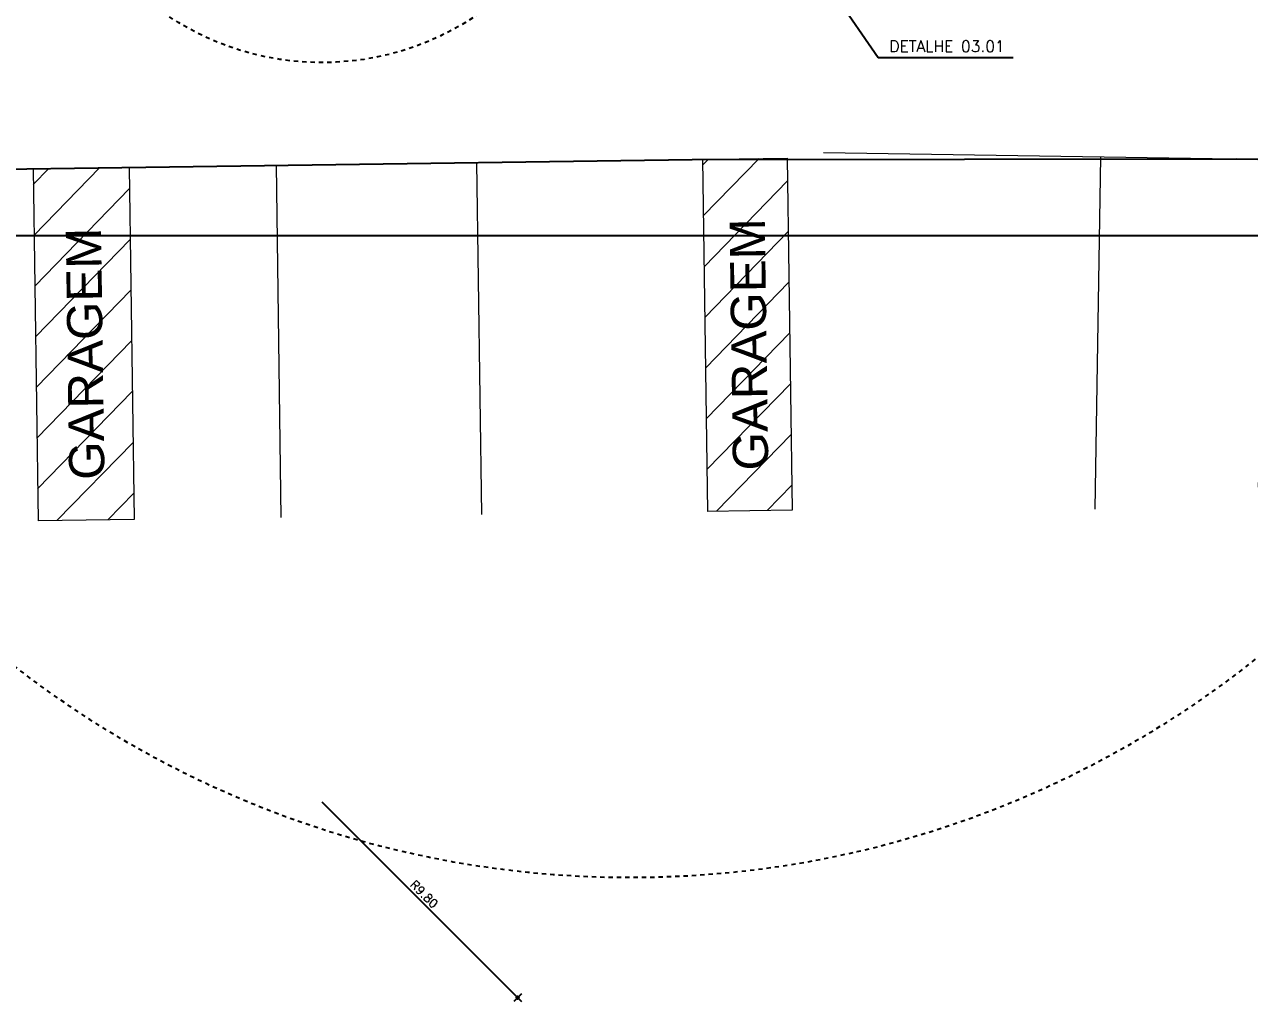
# Model space of a CAD drawing. Extents: x 387222 to 388513, y 9633222 to 9634061.
# Drawn here: x 387963.9 to 388007.27, y 9633286.73 to 9633321.31 of the extents above; entities that cross this region are included whole.
import ezdxf

# ---------------------------------------------------------------- set-up
doc = ezdxf.new("R2010")
doc.units = 0
doc.header["$LTSCALE"] = 0.04921259842519685
doc.header["$PDSIZE"] = -2.5
doc.linetypes.add('ACAD_PROJEÇÃO', pattern=[0.2, 0.1, -0.1])
doc.layers.get('Defpoints').update_dxf_attribs({"color": 8})
for name, color, linetype in [('AI-Cotas', 12, 'Continuous'), ('MEIO-FIO', 3, 'Continuous'), ('PROJEÇÃO', 8, 'ACAD_PROJEÇÃO')]:
    doc.layers.add(name, color=color, linetype=linetype)
doc.layers.add('Layout', color=8, linetype='Continuous', lineweight=13)
doc.styles.add('COTA_150', font='romans.shx', dxfattribs={"height": 0.3})
doc.styles.add('RS200', font='romans.shx', dxfattribs={"height": 0.4})
doc.styles.add('T7', font='arial.ttf')
doc.dimstyles.new('Cota 200', dxfattribs={"dimscale": 0.2, "dimtxt": 0.4, "dimasz": 1, "dimexe": 1.25, "dimexo": 0.625, "dimgap": 1, "dimtad": 1, "dimzin": 4, "dimdsep": 46, "dimtxsty": 'RS200', "dimblk": 'DOT', "dimcen": 0.1, "dimclrt": 2, "dimadec": 0, "dimazin": 0, "dimtfac": 1, "dimtix": 1, "dimtmove": 0, "dimatfit": 3, "dimldrblk": 'DOT', "dimfxl": 1, "dimarcsym": 0})
doc.dimstyles.new('COTAS_150', dxfattribs={"dimtxt": 0.3, "dimasz": 0.06, "dimexe": 0.1, "dimexo": 0, "dimgap": 0.1, "dimtad": 1, "dimzin": 1, "dimdsep": 46, "dimtxsty": 'COTA_150', "dimblk": 'DOT', "dimcen": 1, "dimclrd": 5, "dimclre": 5, "dimclrt": 5, "dimadec": 0, "dimazin": 0, "dimtfac": 1, "dimtmove": 0, "dimatfit": 0, "dimldrblk": 'DOT', "dimfxl": 1, "dimtolj": 1, "dimtzin": 4, "dimarcsym": 0})
pattern_1 = [(45.80543982138884, (50.86428464960773, 57.83007415570319), (-0.9105605299318542, 0.8853132334548156), [])]

# ---------------------------------------------------------------- blocks, each defined once
blk = doc.blocks.new('A$C2188079F')
at = {"layer": 'Layout'}
h = blk.add_hatch(dxfattribs=at)
h.set_pattern_fill('LINE', color=256, scale=0.4, angle=45.80543982138884, style=0)
h.set_pattern_definition([(45.80543982138884, (2.069106477312744, 57.00632724538445), (-0.9105605299318542, 0.8853132334548156), [])])
h.paths.add_polyline_path([(41.19592950423248, 12.90303795412183), (38.19622592255473, 12.86086661182344), (38.37141798762605, 0.3992221169173717), (41.3711215693038, 0.4413934592157602)])
for p, q in [((3.158347681164742e-07, 12.32388486340642), (41.19592950423248, 12.90303795412183)), ((23.39768825296778, 12.65282132849097), (23.57288031798089, 0.1911768335849047)), ((29.69706577446777, 12.74138114415109), (29.87225783948088, 0.2797366511076689)), ((38.19622592255473, 12.86086661182344), (38.37141798762605, 0.3992221169173717)), ((41.19592950423248, 12.90303795412183), (41.3711215693038, 0.4413934592157602)), ((9.799032016017009, 12.46164458058774), (9.974224081030115, 8.568167686462402e-08)), ((41.3711215693038, 0.4413934592157602), (38.37141798762605, 0.3992221169173717))]:
    blk.add_line(p, q, dxfattribs=at)
at = {"layer": 'Layout', "char_height": 1.25, "width": 15.72225240717143, "attachment_point": 1, "rotation": 90.80543982138883, "style": 'T7'}
for s, insert in [('GARAGEM', (39.2760995500721, 1.837821006774902)), ('COMERCIO', (15.73768913687672, 0.3603971693664789))]:
    blk.add_mtext(s, dxfattribs=dict(at, insert=insert))
blk = doc.blocks.new('A$C2FCD177E')
at = {"layer": 'Layout'}
h = blk.add_hatch(dxfattribs=at)
h.set_pattern_fill('LINE', color=256, scale=0.4, angle=45.80543982138884, style=0)
h.set_pattern_definition(pattern_1)
h.paths.add_polyline_path([(48.79517848812975, 13.1476317755878), (45.795474906452, 13.10546043328941), (45.97066697152331, 0.6438159383833408), (48.97037055320106, 0.6859872806817293)])
h = blk.add_hatch(dxfattribs=at)
h.set_pattern_fill('LINE', color=256, scale=0.4, angle=45.80543982138884, style=0)
h.set_pattern_definition(pattern_1)
h.paths.add_polyline_path([(12.49876514973167, 12.63735854282905), (8.69914061296377, 12.58394151019914), (8.87433267798042, 0.1222970169037572), (12.67395721474895, 0.175714049488306)])
h = blk.add_hatch(dxfattribs=at)
h.set_pattern_fill('LINE', color=256, scale=0.4, angle=45.80543982138884, style=0)
h.set_pattern_definition(pattern_1)
h.paths.add_polyline_path([(25.49748067039538, 12.82010102288075), (22.0978166111673, 12.77230683579062), (22.2730086761876, 0.3106623422354469), (25.67267273541074, 0.3584565278142708)])
for p, q in [((2.260785549879074e-07, 12.46164461970329), (48.79517848812975, 13.1476317755878)), ((45.795474906452, 13.10546043328941), (45.97066697152331, 0.6438159383833408)), ((48.79517848812975, 13.1476317755878), (48.97037055320106, 0.6859872806817293)), ((8.699140612967312, 12.58394150994718), (8.87433267798042, 0.122297016903758)), ((12.49876514973585, 12.63735854253173), (12.67395721474895, 0.175714049488306)), ((17.09831064171158, 12.70202126726508), (17.27350270672468, 0.2403767723590136)), ((22.09781661117449, 12.77230683527887), (22.2730086761876, 0.310662342235446)), ((25.49748067039764, 12.82010102272034), (25.67267273541074, 0.3584565278142691)), ((30.69696687860414, 12.89319801516831), (30.87215894367546, 0.4315535202622414)), ((37.79626535531133, 12.99300352297723), (37.97145742032444, 0.5313590280711651)), ((2.260785549879074e-07, 12.46164461970329), (0.1751922910916619, 1.266598701477051e-07)), ((48.97037055320106, 0.6859872806817293), (45.97066697152331, 0.6438159383833408)), ((12.67395721474895, 0.175714049488306), (8.87433267798042, 0.122297016903758)), ((25.67267273541074, 0.3584565278142691), (22.2730086761876, 0.310662342235446))]:
    blk.add_line(p, q, dxfattribs=at)
at = {"layer": 'Layout', "char_height": 1.25, "width": 15.72225240717143, "attachment_point": 1, "rotation": 90.80543982138883, "style": 'T7'}
for s, insert in [('GARAGEM', (46.87534853391116, 2.082414826378226)), ('GARAGEM', (23.37767047743546, 1.752072652801871)), ('GARAGEM', (10.17897471803008, 1.566518750041723)), ('COMERCIO', (4.089294996636454, 0.2272976655513048)), ('COMERCIO', (14.72676041198429, 0.3768445029854774))]:
    blk.add_mtext(s, dxfattribs=dict(at, insert=insert))
blk = doc.blocks.new('_Dot')
at = {"color": 0, "linetype": 'ByBlock', "lineweight": -2}
blk.add_line((-0.5, 0), (-1, 0), dxfattribs=at)
at = {"color": 0, "linetype": 'ByBlock', "const_width": 0.5}
blk.add_lwpolyline([(-0.25, 0, 1), (0.25, 0, 1)], format="xyb", close=True, dxfattribs=at)
blk = doc.blocks.new('DOT')
h = blk.add_hatch(color=5)
h.paths.add_polyline_path([(-0.8000000000000002, 0, 0.4142135623730951), (0, -0.8000000000000002), (0, 0)])
h.paths.add_polyline_path([(0, 0.8000000000000002, 0.4142135623730951), (-0.8000000000000002, 0), (0, 0)])
h.paths.add_polyline_path([(0, 0.8000000000000002), (0, 0), (0.8000000000000002, 0, 0.4142135623730951)])
h.paths.add_polyline_path([(0, -0.8000000000000002, 0.4142135623730951), (0.8000000000000002, 0), (0, 0)])
at = {"color": 5}
for p, q in [((-3.199999999487773, 0), (3.199999999487773, 0)), ((0, 3.200000002980232), (0, -3.200000002980232))]:
    blk.add_line(p, q, dxfattribs=at)
blk.add_circle((0, 0), 0.8000000000000002, dxfattribs=at)
blk = doc.blocks.new('*D681')
at = {"layer": 'AI-Cotas', "color": 5, "lineweight": -2, "transparency": 16777216}
blk.add_line((387974.4342309339, 9633293.799936228), (387981.3214509822, 9633286.912716184), dxfattribs=at)
at = {"layer": 'Defpoints', "color": 0, "transparency": 16777216}
for p in [(387974.4342309339, 9633293.799936228), (387981.3638773886, 9633286.870289776)]:
    blk.add_point(p, dxfattribs=at)
at = {"layer": 'AI-Cotas', "color": 5, "lineweight": -2, "transparency": 16777216, "xscale": 0.06, "yscale": 0.06, "zscale": 0.06, "rotation": 315.0000000154008}
blk.add_blockref('DOT', (387981.3638773886, 9633286.870289776), dxfattribs=at)
at = {"layer": 'AI-Cotas', "color": 5, "transparency": 16777216, "insert": (387978.0546176527, 9633290.5331029), "char_height": 0.3, "attachment_point": 5, "rotation": 315.00000001540076, "style": 'COTA_150'}
blk.add_mtext('\\A1;R9.80', dxfattribs=at)

msp = doc.modelspace()

# ---------------------------------------------------------------- linework, layer by layer
at = {"layer": 'Defpoints'}
msp.add_lwpolyline([(388055.0084279774, 9633313.829406537), (387931.0084279774, 9633313.829406537), (387931.0084279774, 9633377.829406537), (388055.0084279774, 9633377.829406537)], close=True, dxfattribs=at)
at = {"layer": 'MEIO-FIO'}
msp.add_lwpolyline([(387941.8120344582, 9633303.471293485), (387942.1115275472, 9633315.894692754), (387987.5461943981, 9633316.53343618), (388006.8237408688, 9633316.54833793), (388033.3882300577, 9633316.133566754), (388033.3262123151, 9633312.836096391)], dxfattribs=at)
at = {"layer": 'PROJEÇÃO', "ltscale": 30}
for centre, radius in [((387985.3561070664, 9633326.616135495), 35.5), ((387974.4342309353, 9633329.759926377), 9.8)]:
    msp.add_circle(centre, radius, dxfattribs=at)

# ---------------------------------------------------------------- block references
at = {"rotation": 358.3000311367287}
msp.add_blockref('A$C2188079F', (387991.8276541963, 9633304.458313856), dxfattribs=at)
msp.add_blockref('A$C2FCD177E', (387942.1115273212, 9633303.433048135))

# ---------------------------------------------------------------- texts
at = {"layer": 'AI-Cotas', "color": 2, "insert": (387994.5225647457, 9633320.338607188), "char_height": 0.4, "attachment_point": 7, "style": 'RS200'}
msp.add_mtext('\\pxsm1.5;DETALHE 03.01', dxfattribs=at)

# ---------------------------------------------------------------- dimensions: what is measured, and where the dimension line sits
at = {"layer": 'AI-Cotas'}
dim = msp.add_radius_dim(center=(387974.4342309339, 9633293.799936228), mpoint=(387981.3638773886, 9633286.870289776), dimstyle='COTAS_150', dxfattribs=at)
dim.commit()
dim.dimension.update_dxf_attribs({"geometry": '*D681', "text_midpoint": (387978.0546176527, 9633290.5331029)})

# ---------------------------------------------------------------- leaders
at = {"layer": 'AI-Cotas', "annotation_type": 0, "has_hookline": 1, "hookline_direction": 0, "text_width": 4.380952380952381}
msp.add_leader([(387992.0283644775, 9633323.178354844), (387994.1225647457, 9633320.138607189), (387994.3225647457, 9633320.138607189)], dimstyle='Cota 200', dxfattribs=at)

doc.saveas('drawing.dxf')
